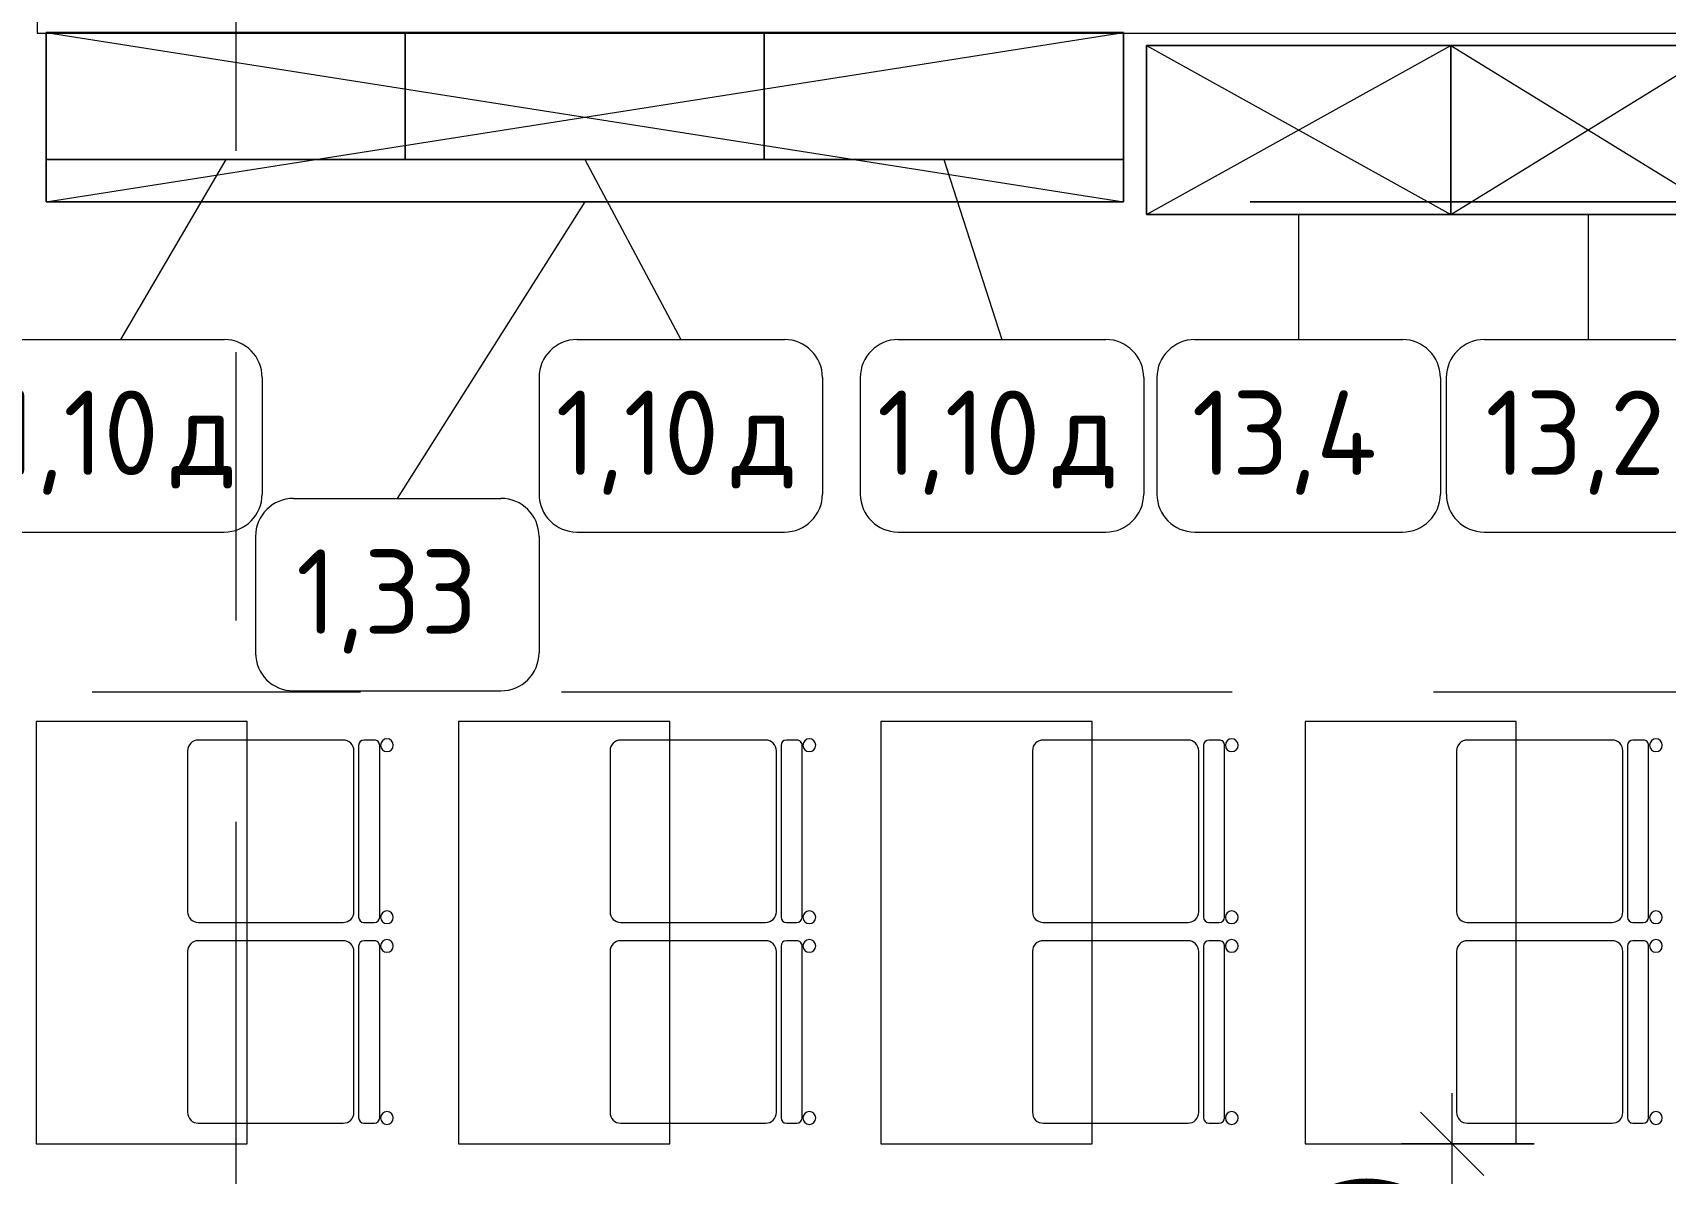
# Model space of a CAD drawing. Header units: millimetres. Extents: x 81494 to 296443, y -8553 to 29000.
# Drawn here: x 94178 to 98043, y 2460 to 5160 of the extents above; entities that cross this region are included whole.
import ezdxf

# ---------------------------------------------------------------- set-up
doc = ezdxf.new("R2010")
doc.units = ezdxf.units.MM
doc.linetypes.add('Осевая', pattern=[3175, 635, -476.25, 1587.5, -476.25])
for name, color, linetype, lineweight in [('A-ANNO-DIMS', 7, 'Continuous', 9), ('A-ANNO-DIMS-100', 7, 'Continuous', 9), ('I-FURN-IDEN', 7, 'Continuous', 9), ('Оси-2', 7, 'Осевая', 9)]:
    doc.layers.add(name, color=color, linetype=linetype, lineweight=lineweight)
doc.layers.add('A-WALL-FNSH-1', color=9, linetype='Continuous', lineweight=9, true_color=0x808080)
doc.layers.add('I-FURN-1', color=9, linetype='Continuous', lineweight=9, true_color=0x808080)
doc.styles.add('GOST Common', font='GOST_Common.ttf', dxfattribs={"height": 200})
doc.styles.add('ISOCPEUR', font='isocpeur.ttf', dxfattribs={"width": 0.9, "height": 250})
doc.dimstyles.new('ISO-2_5_0_9К_БОЛЬШОЙ_1', dxfattribs={"dimscale": 304.8, "dimtxt": 248.995294, "dimasz": 0.492126, "dimexe": 0.393701, "dimexo": 0.984252, "dimgap": 0, "dimtad": 1, "dimdec": 0, "dimrnd": 10, "dimzin": 0, "dimdsep": 46, "dimtxsty": 'ISOCPEUR', "dimblk1": 'OBLIQUE', "dimblk2": 'OBLIQUE', "dimsah": 1, "dimcen": 0.09, "dimdle": 0.393701, "dimazin": 0, "dimtfac": 1, "dimtdec": 4, "dimtix": 1, "dimtmove": 0, "dimatfit": 3, "dimfxl": 1, "dimtvp": 1, "dimtolj": 1, "dimtzin": 0, "dimarcsym": 2})

# ---------------------------------------------------------------- blocks, each defined once
blk = doc.blocks.new('Стол базовый прямоугольный - 1_89-25401668-План расстановки мебели и оборудования 1 этажа в осях 23_1-33')
at = {"layer": 'I-FURN-1'}
for p, q in [((500, 250), (-500, 250)), ((-500, 250), (-500, -250)), ((500, -250), (500, 250)), ((-500, -250), (500, -250))]:
    blk.add_line(p, q, dxfattribs=at)
blk = doc.blocks.new('M_Стул-Breuer - 1_87-25466819-План расстановки мебели и оборудования 1 этажа в осях 23_1-33')
at = {"layer": 'I-FURN-1'}
for p, q in [((190.5, 241.3), (-190.5, 241.3)), ((-215.9, 215.9), (-215.9, 100)), ((215.9, 100), (215.9, 215.9)), ((-215.9, 100), (-215.9, -127)), ((215.9, -127), (215.9, 100)), ((-190.5, -152.4), (190.5, -152.4)), ((-215.9, -176.2), (-215.9, -200.8)), ((203.2, -163.5), (-203.2, -163.5)), ((215.9, -200.8), (215.9, -176.2)), ((-203.2, -213.5), (203.2, -213.5))]:
    blk.add_line(p, q, dxfattribs=at)
for centre, radius, start, end in [((-190.5, 215.9), 25.4, 90, 180), ((190.5, 215.9), 25.4, 0, 90), ((-190.5, -127), 25.4, 180, 270), ((190.5, -127), 25.4, 270, 360), ((-203.2, -176.2), 12.7, 90, 180), ((203.2, -176.2), 12.7, 360, 90), ((-203.5, -230.6), 15.1, 360, 180), ((-203.5, -230.6), 15.1, 180, 360), ((-203.2, -200.8), 12.7, 180, 270), ((203.7, -230.6), 15.1, 360, 180), ((203.7, -230.6), 15.1, 180, 360), ((203.2, -200.8), 12.7, 270, 360)]:
    blk.add_arc(centre, radius, start, end, dxfattribs=at)
blk = doc.blocks.new('Шкаф параметрический - 13_2-25587811-План расстановки мебели и оборудования 1 этажа в осях 23_1-33')
at = {"layer": 'I-FURN-1'}
for p, q in [((0, 0), (650, 400)), ((0, 400), (650, 0)), ((650, 400), (0, 400)), ((0, 400), (0, 0)), ((0, 0), (0, 400)), ((0, 400), (650, 400)), ((650, 0), (650, 400)), ((650, 400), (650, 0)), ((0, 0), (650, 0)), ((650, 0), (0, 0))]:
    blk.add_line(p, q, dxfattribs=at)
blk = doc.blocks.new('Шкаф параметрический - 13_4-25587915-План расстановки мебели и оборудования 1 этажа в осях 23_1-33')
at = {"layer": 'I-FURN-1'}
for p, q in [((0, 0), (720, 400)), ((0, 400), (720, 0)), ((720, 400), (0, 400)), ((0, 400), (0, 0)), ((0, 0), (0, 400)), ((0, 400), (720, 400)), ((720, 0), (720, 400)), ((720, 400), (720, 0)), ((0, 0), (720, 0)), ((720, 0), (0, 0))]:
    blk.add_line(p, q, dxfattribs=at)
blk = doc.blocks.new('Шкаф параметрический - 1_33-25588469-План расстановки мебели и оборудования 1 этажа в осях 23_1-33')
at = {"layer": 'I-FURN-1'}
for p, q in [((0, 400), (1912.5, 100)), ((2550, 400), (0, 400)), ((0, 400), (0, 100)), ((0, 100), (0, 400)), ((0, 400), (2550, 400)), ((637.5, 100), (2550, 400)), ((2550, 100), (2550, 400)), ((2550, 400), (2550, 100)), ((0, 0), (637.5, 100)), ((0, 100), (0, 0)), ((0, 0), (0, 100)), ((1912.5, 100), (2550, 0)), ((2550, 0), (2550, 100)), ((2550, 100), (2550, 0)), ((0, 0), (2550, 0)), ((2550, 0), (0, 0))]:
    blk.add_line(p, q, dxfattribs=at)
blk = doc.blocks.new('Марка_Мебель - В прямоуг_Balcon_Марка-25523697-План расстановки мебели и оборудования 1 этажа в осях 23_1-33')
at = {"layer": 'I-FURN-IDEN'}
for p, q in [((-2.455, 2.278), (2.455, 2.278)), ((-3.355, 1.378), (-3.355, -1.384)), ((3.355, 1.378), (3.355, -1.378)), ((-2.461, -2.278), (2.455, -2.278))]:
    blk.add_line(p, q, dxfattribs=at)
for centre, radius, start, end in [((-2.455, 1.378), 0.9, 90, 180), ((2.455, 1.378), 0.9, 0, 90), ((-2.461, -1.384), 0.893, 180, 270), ((2.455, -1.378), 0.9, 270, 0)]:
    blk.add_arc(centre, radius, start, end, dxfattribs=at)
blk = doc.blocks.new('DIMBLOCK27-План расстановки мебели и оборудования 1 этажа в осях 23_1-33')
at = {"layer": 'A-ANNO-DIMS-100'}
for p, q in [((100246.1, 3410), (100246.1, 4880)), ((97060, 4760), (100366.1, 4760)), ((100246.1, 4760), (97060, 4760)), ((99986.3, 3530), (100366.1, 3530)), ((100246.1, 3530), (99986.3, 3530))]:
    blk.add_line(p, q, dxfattribs=at)
at = {"layer": 'A-ANNO-DIMS-100', "lineweight": 20}
for p, q in [((100246.1, 4760), (100171.1, 4835)), ((100246.1, 4760), (100321.1, 4685)), ((100246.1, 3530), (100171.1, 3605)), ((100246.1, 3530), (100321.1, 3455))]:
    blk.add_line(p, q, dxfattribs=at)
at = {"layer": 'A-ANNO-DIMS-100', "color": 0, "insert": (99919.5, 3850.5), "char_height": 250, "width": 706.764, "attachment_point": 1, "rotation": 90, "line_spacing_factor": 1.149209, "style": 'ISOCPEUR'}
blk.add_mtext('1230', dxfattribs=at)
blk = doc.blocks.new('_Oblique')
at = {"color": 0, "linetype": 'ByBlock', "lineweight": -2}
blk.add_line((-0.5, -0.5), (0.5, 0.5), dxfattribs=at)
blk = doc.blocks.new('DIMBLOCK28-План расстановки мебели и оборудования 1 этажа в осях 23_1-33')
at = {"layer": 'A-ANNO-DIMS-100'}
for p, q in [((97538.7, 1810.1), (97538.7, 2650)), ((97732.6, 2530), (97418.7, 2530)), ((97538.7, 2530), (97732.6, 2530)), ((97486.4, 1930.1), (97658.7, 1930.1)), ((97538.7, 1930.1), (97486.4, 1930.1))]:
    blk.add_line(p, q, dxfattribs=at)
at = {"layer": 'A-ANNO-DIMS-100', "lineweight": 20}
for p, q in [((97538.7, 2530), (97463.7, 2605)), ((97538.7, 2530), (97613.7, 2455)), ((97538.7, 1930.1), (97463.7, 2005.1)), ((97538.7, 1930.1), (97613.7, 1855.1))]:
    blk.add_line(p, q, dxfattribs=at)
at = {"layer": 'A-ANNO-DIMS-100', "color": 0, "insert": (97212.1, 1993), "char_height": 250, "width": 568.858, "attachment_point": 1, "rotation": 90, "line_spacing_factor": 1.149209, "style": 'ISOCPEUR'}
blk.add_mtext('600', dxfattribs=at)
blk = doc.blocks.new('DIMBLOCK29-План расстановки мебели и оборудования 1 этажа в осях 23_1-33')
at = {"layer": 'A-ANNO-DIMS-100'}
for p, q in [((95686.1, 2230), (95686.1, 1945.6)), ((95686.1, 2065.6), (95686.1, 2230)), ((96186.1, 2230), (96186.1, 1945.6)), ((96186.1, 2065.6), (96186.1, 2230)), ((95566.1, 2065.6), (96306.1, 2065.6))]:
    blk.add_line(p, q, dxfattribs=at)
at = {"layer": 'A-ANNO-DIMS-100', "lineweight": 20}
for p, q in [((95686.1, 2065.6), (95761.1, 2140.6)), ((96186.1, 2065.6), (96261.1, 2140.6)), ((95686.1, 2065.6), (95611.1, 1990.6)), ((96186.1, 2065.6), (96111.1, 1990.6))]:
    blk.add_line(p, q, dxfattribs=at)
at = {"layer": 'A-ANNO-DIMS-100', "color": 0, "insert": (95699.1, 2392.3), "char_height": 250, "width": 568.858, "attachment_point": 1, "line_spacing_factor": 1.149209, "style": 'ISOCPEUR'}
blk.add_mtext('500', dxfattribs=at)

msp = doc.modelspace()

# ---------------------------------------------------------------- linework, layer by layer
at = {"layer": 'A-WALL-FNSH-1'}
for p, q in [((94189, 6599), (94189, 5159)), ((94189, 5159), (99660, 5159))]:
    msp.add_line(p, q, dxfattribs=at)
at = {"layer": 'I-FURN-1'}
for p, q in [((94210, 5160), (94210, 4860)), ((94210, 5160), (95060, 5160)), ((94210, 4860), (94210, 5160)), ((95060, 5160), (95060, 4860)), ((95060, 5160), (95910, 5160)), ((95060, 4860), (95060, 5160)), ((95060, 4860), (95060, 5160)), ((95060, 5160), (95060, 4860)), ((95910, 5160), (95910, 4860)), ((95910, 5160), (96760, 5160)), ((95910, 4860), (95910, 5160)), ((95910, 4860), (95910, 5160)), ((95910, 5160), (95910, 4860)), ((96760, 4860), (96760, 5160)), ((96760, 5160), (96760, 4860)), ((94210, 4860), (95060, 4860)), ((95060, 4860), (94210, 4860)), ((95060, 4860), (95910, 4860)), ((95910, 4860), (95060, 4860)), ((95910, 4860), (96760, 4860)), ((96760, 4860), (95910, 4860))]:
    msp.add_line(p, q, dxfattribs=at)
at = {"layer": 'I-FURN-IDEN'}
for p, q in [((94635, 4860), (94385.9, 4433.7)), ((95485, 4860), (95712.2, 4433.7)), ((96335, 4860), (96472.7, 4433.7)), ((95485, 4760), (95041.2, 4057.8)), ((97174.9, 4730), (97174.9, 4433.7)), ((97860, 4730), (97860, 4433.7))]:
    msp.add_line(p, q, dxfattribs=at)
at = {"layer": 'Оси-2'}
for p, q in [((94660, 593.7), (94660, 19415.1)), ((84793.9, 3600), (122455, 3600))]:
    msp.add_line(p, q, dxfattribs=at)

# ---------------------------------------------------------------- block references
at = {"layer": 'I-FURN-1'}
for name, p in [('Шкаф параметрический - 1_33-25588469-План расстановки мебели и оборудования 1 этажа в осях 23_1-33', (94210, 4760)), ('Шкаф параметрический - 13_4-25587915-План расстановки мебели и оборудования 1 этажа в осях 23_1-33', (96814.9, 4730)), ('Шкаф параметрический - 13_2-25587811-План расстановки мебели и оборудования 1 этажа в осях 23_1-33', (97535, 4730))]:
    msp.add_blockref(name, p, dxfattribs=at)
for name, p, rotation in [('Стол базовый прямоугольный - 1_89-25401668-План расстановки мебели и оборудования 1 этажа в осях 23_1-33', (94436.1, 3030), 90), ('Стол базовый прямоугольный - 1_89-25401668-План расстановки мебели и оборудования 1 этажа в осях 23_1-33', (95436.1, 3030), 90), ('Стол базовый прямоугольный - 1_89-25401668-План расстановки мебели и оборудования 1 этажа в осях 23_1-33', (96436.1, 3030), 90), ('Стол базовый прямоугольный - 1_89-25401668-План расстановки мебели и оборудования 1 этажа в осях 23_1-33', (97440, 3030), 90), ('M_Стул-Breuer - 1_87-25466819-План расстановки мебели и оборудования 1 этажа в осях 23_1-33', (94786.1, 3270), 90.00000000000006), ('M_Стул-Breuer - 1_87-25466819-План расстановки мебели и оборудования 1 этажа в осях 23_1-33', (95786.1, 3270), 90.00000000000006), ('M_Стул-Breuer - 1_87-25466819-План расстановки мебели и оборудования 1 этажа в осях 23_1-33', (96786.1, 3270), 90.00000000000006), ('M_Стул-Breuer - 1_87-25466819-План расстановки мебели и оборудования 1 этажа в осях 23_1-33', (97790, 3270), 90.00000000000006), ('M_Стул-Breuer - 1_87-25466819-План расстановки мебели и оборудования 1 этажа в осях 23_1-33', (94786.1, 2795), 90.00000000000006), ('M_Стул-Breuer - 1_87-25466819-План расстановки мебели и оборудования 1 этажа в осях 23_1-33', (95786.1, 2795), 90.00000000000006), ('M_Стул-Breuer - 1_87-25466819-План расстановки мебели и оборудования 1 этажа в осях 23_1-33', (96786.1, 2795), 90.00000000000006), ('M_Стул-Breuer - 1_87-25466819-План расстановки мебели и оборудования 1 этажа в осях 23_1-33', (97790, 2795), 90.00000000000006)]:
    msp.add_blockref(name, p, dxfattribs=dict(at, rotation=rotation))
at = {"layer": 'I-FURN-IDEN', "xscale": 99.99999999999993, "yscale": 99.99999999999993, "zscale": 99.99999999999993}
for p in [(94385.9, 4205.9), (95712.2, 4205.9), (96472.7, 4205.9), (97174.9, 4205.9), (97860, 4205.9), (95041.2, 3830.1)]:
    msp.add_blockref('Марка_Мебель - В прямоуг_Balcon_Марка-25523697-План расстановки мебели и оборудования 1 этажа в осях 23_1-33', p, dxfattribs=at)

# ---------------------------------------------------------------- texts
at = {"layer": 'I-FURN-IDEN', "char_height": 200, "attachment_point": 1, "style": 'GOST Common'}
for s, insert, width in [('1,10', (94089.9, 4313), 505.063), ('1,10', (95416.2, 4313), 505.063), ('1,10', (96176.7, 4313), 505.063), ('13,4', (96921.9, 4313), 577.215), ('13,2', (97617, 4313), 553.164), ('\\fGOST Common|b0|i0|c204|p34|;д', (94506.6, 4313), 176.371), ('\\fGOST Common|b0|i0|c204|p34|;д', (95832.9, 4313), 176.371), ('\\fGOST Common|b0|i0|c204|p34|;д', (96593.4, 4313), 176.371), ('1,33', (94801.7, 3937.1), 545.147)]:
    msp.add_mtext(s, dxfattribs=dict(at, insert=insert, width=width))

# ---------------------------------------------------------------- dimensions: what is measured, and where the dimension line sits
at = {"layer": 'A-ANNO-DIMS'}
for base, p1, p2, override, picture, middle in [((100246.1, 4760), (99686.3, 3530), (96760, 4760), {"dimpost": '<>', "dimfxl": 3174.291989}, 'DIMBLOCK27-План расстановки мебели и оборудования 1 этажа в осях 23_1-33', (100121.1, 4145)), ((97538.7, 2530), (97186.4, 1930.1), (97432.6, 2530), {"dimpost": '<>', "dimfxl": 648.485462}, 'DIMBLOCK28-План расстановки мебели и оборудования 1 этажа в осях 23_1-33', (97413.7, 2230))]:
    dim = msp.add_linear_dim(base=base, p1=p1, p2=p2, angle=90, dimstyle='ISO-2_5_0_9К_БОЛЬШОЙ_1', override=override, dxfattribs=at)
    dim.commit()
    dim.dimension.update_dxf_attribs({"geometry": picture, "text_midpoint": middle})
dim = msp.add_linear_dim(base=(96186.1, 2065.6), p1=(95686.1, 2530), p2=(96186.1, 2530), dimstyle='ISO-2_5_0_9К_БОЛЬШОЙ_1', override={"dimpost": '<>', "dimfxl": 500}, dxfattribs=at)
dim.commit()
dim.dimension.update_dxf_attribs({"geometry": 'DIMBLOCK29-План расстановки мебели и оборудования 1 этажа в осях 23_1-33', "text_midpoint": (95936.1, 2190.6)})

doc.saveas('drawing.dxf')
